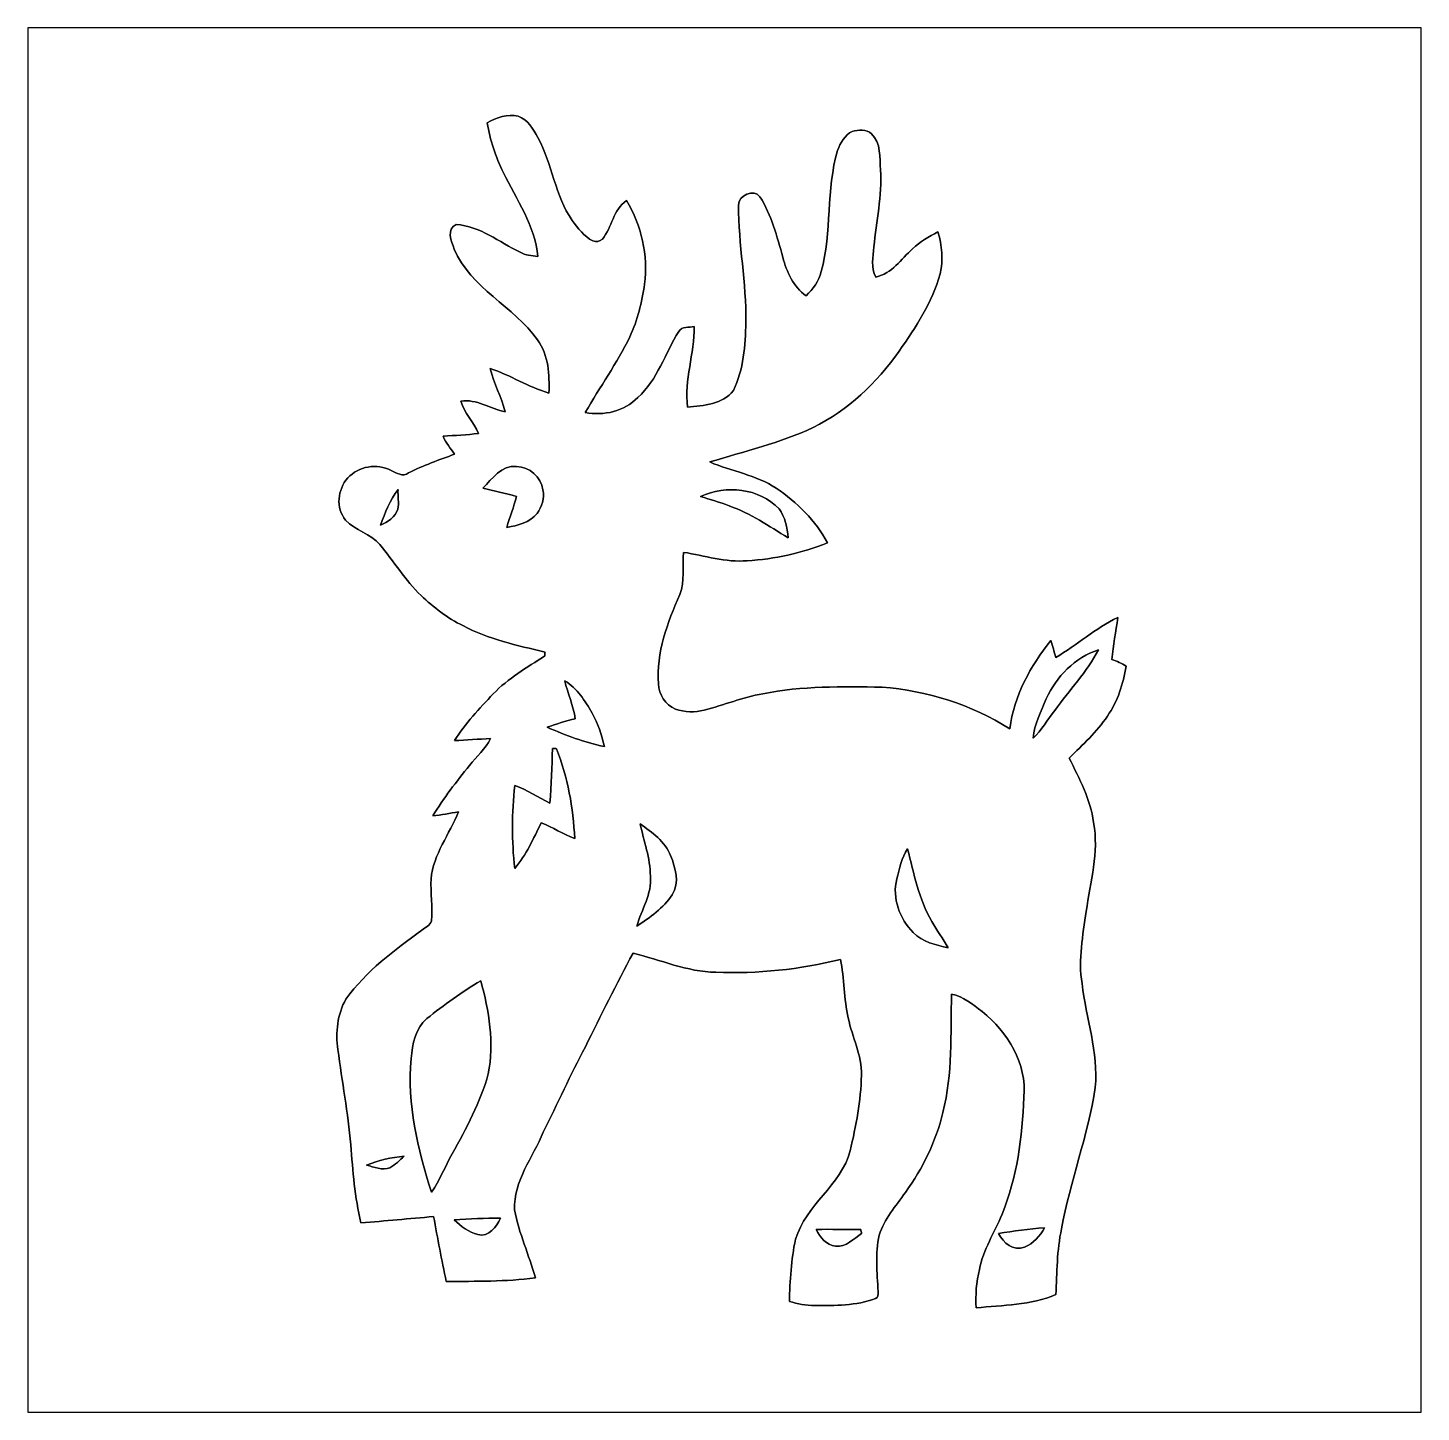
# Model space of a CAD drawing. Header units: centimetres. Extents: x -16.8 to 16.8, y -16.7 to 16.7.
import ezdxf

# ---------------------------------------------------------------- set-up
doc = ezdxf.new("R2010")
doc.units = ezdxf.units.CM
doc.header["$MEASUREMENT"] = 0
doc.layers.add('Layer 1', color=7, linetype='Continuous')

msp = doc.modelspace()

# ---------------------------------------------------------------- linework, layer by layer
at = {"layer": 'Layer 1', "color": 7}
for points, knots in [([(-16.77458, 16.66875), (-16.77458, 16.66875), (16.77458, 16.66875), (16.77458, 16.66875), (16.77458, 16.66875), (16.77458, 16.66875), (16.77458, -16.66875), (16.77458, -16.66875), (16.77458, -16.66875), (16.77458, -16.66875), (-16.77458, -16.66875), (-16.77458, -16.66875), (-16.77458, -16.66875), (-16.77458, -16.66875), (-16.77458, 16.66875), (-16.77458, 16.66875), (-16.77458, 16.66875), (-16.77458, 16.66875), (-16.77458, 16.66875), (-16.77458, 16.66875)], [0, 0, 0, 0, 0.16666667, 0.16666667, 0.16666667, 0.16666667, 0.33333333, 0.33333333, 0.33333333, 0.33333333, 0.5, 0.5, 0.5, 0.5, 0.66666667, 0.66666667, 0.66666667, 0.66666667, 1, 1, 1, 1]), ([(-5.71359, 14.38169), (-5.64727, 13.96753), (-5.50827, 13.56819), (-5.328, 13.19036), (-5.328, 13.19036), (-5.00944, 12.53702), (-4.55824, 11.90837), (-4.49651, 11.16224), (-4.49651, 11.16224), (-4.6422, 11.18164), (-4.79531, 11.18658), (-4.92407, 11.26561), (-4.92407, 11.26561), (-5.4229, 11.5122), (-5.88892, 11.89249), (-6.46254, 11.93377), (-6.46254, 11.93377), (-6.70243, 11.82546), (-6.58072, 11.5256), (-6.50769, 11.34181), (-6.50769, 11.34181), (-6.10941, 10.38825), (-5.07471, 9.96844), (-4.50039, 9.15247), (-4.50039, 9.15247), (-4.23051, 8.78381), (-4.21358, 8.31215), (-4.22804, 7.87365), (-4.22804, 7.87365), (-4.71911, 8.01723), (-5.15479, 8.30545), (-5.64198, 8.46279), (-5.64198, 8.46279), (-5.54919, 8.10719), (-5.37563, 7.77875), (-5.28038, 7.42315), (-5.28038, 7.42315), (-5.6388, 7.49088), (-5.97288, 7.7403), (-6.34683, 7.67786), (-6.34683, 7.67786), (-6.2678, 7.38999), (-6.04132, 7.17374), (-5.92173, 6.90316), (-5.92173, 6.90316), (-6.20395, 6.86012), (-6.49005, 6.85588), (-6.77404, 6.83331), (-6.77404, 6.83331), (-6.70631, 6.67491), (-6.59765, 6.5405), (-6.50028, 6.40009), (-6.50028, 6.40009), (-6.87458, 6.26357), (-7.25205, 6.13304), (-7.60695, 5.9503), (-7.60695, 5.9503), (-7.74594, 5.84376), (-7.89834, 5.95348), (-8.02922, 6.00816), (-8.02922, 6.00816), (-8.36295, 6.19372), (-8.81627, 6.10835), (-9.07309, 5.82824), (-9.07309, 5.82824), (-9.31757, 5.54955), (-9.3666, 5.10893), (-9.12248, 4.81259), (-9.12248, 4.81259), (-8.88929, 4.56247), (-8.52029, 4.4898), (-8.30016, 4.22381), (-8.30016, 4.22381), (-7.96184, 3.82094), (-7.6835, 3.3655), (-7.30673, 2.99473), (-7.30673, 2.99473), (-7.00123, 2.71498), (-6.67561, 2.45075), (-6.29849, 2.27259), (-6.29849, 2.27259), (-5.6836, 1.94275), (-4.99498, 1.79634), (-4.32188, 1.63654), (-4.32188, 1.63654), (-4.32364, 1.61361), (-4.32682, 1.56774), (-4.32858, 1.54446), (-4.32858, 1.54446), (-4.75403, 1.25871), (-5.213, 1.00612), (-5.56754, 0.62865), (-5.56754, 0.62865), (-5.90656, 0.27905), (-6.23746, -0.08467), (-6.50205, -0.4953), (-6.50205, -0.4953), (-6.21242, -0.4826), (-5.92349, -0.45967), (-5.63386, -0.44803), (-5.63386, -0.44803), (-5.75557, -0.69603), (-5.97182, -0.87771), (-6.13904, -1.09326), (-6.13904, -1.09326), (-6.45372, -1.48484), (-6.76346, -1.88278), (-7.02698, -2.3114), (-7.02698, -2.3114), (-6.81884, -2.28565), (-6.61317, -2.24437), (-6.40609, -2.21121), (-6.40609, -2.21121), (-6.61952, -2.75026), (-7.01287, -3.2325), (-7.06649, -3.8287), (-7.06649, -3.8287), (-7.07919, -4.16489), (-7.02663, -4.50109), (-7.0545, -4.83764), (-7.0545, -4.83764), (-7.08166, -4.94912), (-7.21289, -4.98616), (-7.28416, -5.06236), (-7.28416, -5.06236), (-7.95514, -5.54214), (-8.62753, -6.04873), (-9.11684, -6.72183), (-9.11684, -6.72183), (-9.32392, -7.09048), (-9.36766, -7.52546), (-9.30981, -7.93926), (-9.30981, -7.93926), (-9.20891, -8.70373), (-9.06886, -9.46326), (-8.99724, -10.23161), (-8.99724, -10.23161), (-8.95103, -10.86062), (-8.90199, -11.49421), (-8.75312, -12.1091), (-8.75312, -12.1091), (-8.16928, -12.06571), (-7.58684, -12.00785), (-7.00405, -11.95952), (-7.00405, -11.95952), (-6.91092, -12.48198), (-6.81002, -13.00268), (-6.70172, -13.52232), (-6.70172, -13.52232), (-5.98629, -13.51633), (-5.2638, -13.52832), (-4.55295, -13.43625), (-4.55295, -13.43625), (-4.70429, -12.8845), (-4.95441, -12.36098), (-5.0546, -11.79583), (-5.0546, -11.79583), (-5.08353, -11.09804), (-4.61081, -10.53959), (-4.36245, -9.92505), (-4.36245, -9.92505), (-4.02837, -9.23854), (-3.70134, -8.54816), (-3.34998, -7.87047), (-3.34998, -7.87047), (-2.97603, -7.11447), (-2.60456, -6.35706), (-2.20274, -5.61516), (-2.20274, -5.61516), (-1.54023, -5.77391), (-0.90276, -6.06566), (-0.21026, -6.07554), (-0.21026, -6.07554), (0.79763, -6.11329), (1.81398, -6.01027), (2.79259, -5.76474), (2.79259, -5.76474), (2.88502, -6.23041), (2.86985, -6.71301), (2.98097, -7.17656), (2.98097, -7.17656), (3.07164, -7.63905), (3.31117, -8.07402), (3.29565, -8.55486), (3.29565, -8.55486), (3.29001, -9.1694), (3.16195, -9.77512), (3.0286, -10.37308), (3.0286, -10.37308), (2.80564, -11.20916), (1.95263, -11.67871), (1.71062, -12.50597), (1.71062, -12.50597), (1.60126, -12.99669), (1.57833, -13.50257), (1.56139, -14.00422), (1.56139, -14.00422), (1.75966, -14.05643), (1.9618, -14.1037), (2.16888, -14.09665), (2.16888, -14.09665), (2.66136, -14.10758), (3.16759, -14.103), (3.63714, -13.93543), (3.63714, -13.93543), (3.70769, -13.9125), (3.6957, -13.82466), (3.69993, -13.76574), (3.69993, -13.76574), (3.67665, -13.31277), (3.62091, -12.85028), (3.72674, -12.40367), (3.72674, -12.40367), (3.84457, -12.01208), (4.13032, -11.70623), (4.35716, -11.37638), (4.35716, -11.37638), (4.77591, -10.79994), (5.09129, -10.14554), (5.25921, -9.45233), (5.25921, -9.45233), (5.49981, -8.52099), (5.43913, -7.55227), (5.467, -6.60083), (5.467, -6.60083), (5.75275, -6.65656), (5.97852, -6.85341), (6.20501, -7.0231), (6.20501, -7.0231), (6.82025, -7.5117), (7.28098, -8.27687), (7.21113, -9.08438), (7.21113, -9.08438), (7.17197, -10.04182), (7.04497, -11.01055), (6.68337, -11.90484), (6.68337, -11.90484), (6.49958, -12.34546), (6.23464, -12.75644), (6.13727, -13.23022), (6.13727, -13.23022), (6.06496, -13.53397), (6.04061, -13.84617), (6.05719, -14.15838), (6.05719, -14.15838), (6.69996, -14.09418), (7.3787, -14.09171), (7.97772, -13.83877), (7.97772, -13.83877), (8.00806, -13.3096), (8.00276, -12.77408), (8.11565, -12.25303), (8.11565, -12.25303), (8.32132, -11.10474), (8.75524, -10.00866), (8.92775, -8.85331), (8.92775, -8.85331), (9.00889, -8.00029), (8.7062, -7.18361), (8.60848, -6.34718), (8.60848, -6.34718), (8.51394, -5.76756), (8.63071, -5.18301), (8.70761, -4.60834), (8.70761, -4.60834), (8.81874, -3.90208), (9.01665, -3.18594), (8.88788, -2.46803), (8.88788, -2.46803), (8.81521, -1.91206), (8.54357, -1.41287), (8.30192, -0.91652), (8.30192, -0.91652), (8.62471, -0.59584), (8.96514, -0.2861), (9.22055, 0.09384), (9.22055, 0.09384), (9.46891, 0.44873), (9.59944, 0.87136), (9.66929, 1.2954), (9.66929, 1.2954), (9.56239, 1.36137), (9.44739, 1.41711), (9.32956, 1.45979), (9.32956, 1.45979), (9.36061, 1.7974), (9.42587, 2.13007), (9.46856, 2.46627), (9.46856, 2.46627), (8.92986, 2.21333), (8.49066, 1.80128), (7.97631, 1.50918), (7.97631, 1.50918), (7.93785, 1.645), (7.89975, 1.78082), (7.85777, 1.91488), (7.85777, 1.91488), (7.36212, 1.30034), (6.97512, 0.58208), (6.87035, -0.21026), (6.87035, -0.21026), (5.9436, 0.36442), (4.88103, 0.71191), (3.79342, 0.79058), (3.79342, 0.79058), (2.83527, 0.80186), (1.86478, 0.82585), (0.9211, 0.63183), (0.9211, 0.63183), (0.43886, 0.54928), (-0.01552, 0.35807), (-0.48895, 0.24024), (-0.48895, 0.24024), (-0.71473, 0.17251), (-0.96203, 0.1845), (-1.18251, 0.26353), (-1.18251, 0.26353), (-1.42981, 0.36019), (-1.57339, 0.61524), (-1.59244, 0.8703), (-1.59244, 0.8703), (-1.64783, 1.62278), (-1.36843, 2.34244), (-1.07915, 3.02154), (-1.07915, 3.02154), (-0.94121, 3.3401), (-1.02482, 3.70205), (-0.98778, 4.03719), (-0.98778, 4.03719), (-0.47801, 3.96169), (0.02434, 3.78742), (0.54575, 3.83716), (0.54575, 3.83716), (1.20756, 3.87174), (1.86196, 4.02237), (2.47791, 4.26508), (2.47791, 4.26508), (2.19428, 4.80236), (1.7459, 5.24581), (1.24389, 5.58236), (1.24389, 5.58236), (0.75671, 5.90303), (0.17286, 5.9884), (-0.35489, 6.21383), (-0.35489, 6.21383), (0.47978, 6.46994), (1.33879, 6.66891), (2.13148, 7.04321), (2.13148, 7.04321), (2.97498, 7.4549), (3.66571, 8.12236), (4.20441, 8.88294), (4.20441, 8.88294), (4.60834, 9.45938), (5.00204, 10.06052), (5.19536, 10.74455), (5.19536, 10.74455), (5.26344, 11.07722), (5.24122, 11.42929), (5.14068, 11.7535), (5.14068, 11.7535), (4.92125, 11.64237), (4.70676, 11.51749), (4.52684, 11.34816), (4.52684, 11.34816), (4.25591, 11.09733), (4.02766, 10.75055), (3.64243, 10.668), (3.64243, 10.668), (3.52107, 10.89166), (3.57187, 11.15201), (3.59586, 11.39225), (3.59586, 11.39225), (3.65831, 12.00997), (3.79201, 12.62345), (3.75708, 13.24751), (3.75708, 13.24751), (3.72957, 13.53855), (3.77613, 13.90086), (3.53801, 14.12064), (3.53801, 14.12064), (3.41665, 14.24023), (3.22263, 14.20248), (3.07516, 14.17637), (3.07516, 14.17637), (2.89983, 14.08571), (2.7873, 13.89944), (2.72344, 13.71776), (2.72344, 13.71776), (2.44087, 12.76985), (2.59397, 11.75209), (2.32657, 10.80064), (2.32657, 10.80064), (2.27789, 10.56746), (2.1276, 10.37837), (1.96427, 10.21327), (1.96427, 10.21327), (1.66264, 10.43446), (1.49154, 10.78618), (1.40758, 11.14319), (1.40758, 11.14319), (1.25977, 11.64096), (1.137, 12.1606), (0.85231, 12.60157), (0.85231, 12.60157), (0.71367, 12.80724), (0.33232, 12.6298), (0.33479, 12.4019), (0.33479, 12.4019), (0.33549, 11.45716), (0.53058, 10.52336), (0.51329, 9.57756), (0.51329, 9.57756), (0.50694, 9.02017), (0.45826, 8.44268), (0.21414, 7.93327), (0.21414, 7.93327), (-0.04339, 7.59883), (-0.50483, 7.56849), (-0.89182, 7.53392), (-0.89182, 7.53392), (-0.96591, 8.19221), (-0.7299, 8.82438), (-0.72849, 9.47702), (-0.72849, 9.47702), (-0.85196, 9.44633), (-1.02694, 9.48478), (-1.10243, 9.35955), (-1.10243, 9.35955), (-1.42558, 8.82685), (-1.61114, 8.19609), (-2.0888, 7.76781), (-2.0888, 7.76781), (-2.40736, 7.42879), (-2.90759, 7.32331), (-3.35245, 7.40657), (-3.35245, 7.40657), (-3.00108, 8.01758), (-2.58692, 8.59226), (-2.28106, 9.22902), (-2.28106, 9.22902), (-2.09127, 9.62766), (-1.99425, 10.06263), (-1.92405, 10.4962), (-1.92405, 10.4962), (-1.8415, 11.18941), (-1.98967, 11.91436), (-2.36291, 12.50774), (-2.36291, 12.50774), (-2.6797, 12.29184), (-2.70722, 11.86321), (-2.94146, 11.58346), (-2.94146, 11.58346), (-2.99861, 11.52137), (-3.09316, 11.50126), (-3.16865, 11.54148), (-3.16865, 11.54148), (-3.38596, 11.64026), (-3.52743, 11.8491), (-3.66959, 12.03113), (-3.66959, 12.03113), (-4.08446, 12.63403), (-4.14514, 13.39074), (-4.49545, 14.02468), (-4.49545, 14.02468), (-4.60587, 14.22964), (-4.73428, 14.46001), (-4.96676, 14.54221), (-4.96676, 14.54221), (-5.22958, 14.60006), (-5.48781, 14.50834), (-5.71359, 14.38169)], [0, 0, 0, 0, 0.00840336, 0.00840336, 0.00840336, 0.00840336, 0.01680672, 0.01680672, 0.01680672, 0.01680672, 0.02521008, 0.02521008, 0.02521008, 0.02521008, 0.03361345, 0.03361345, 0.03361345, 0.03361345, 0.04201681, 0.04201681, 0.04201681, 0.04201681, 0.05042017, 0.05042017, 0.05042017, 0.05042017, 0.05882353, 0.05882353, 0.05882353, 0.05882353, 0.06722689, 0.06722689, 0.06722689, 0.06722689, 0.07563025, 0.07563025, 0.07563025, 0.07563025, 0.08403361, 0.08403361, 0.08403361, 0.08403361, 0.09243697, 0.09243697, 0.09243697, 0.09243697, 0.10084034, 0.10084034, 0.10084034, 0.10084034, 0.1092437, 0.1092437, 0.1092437, 0.1092437, 0.11764706, 0.11764706, 0.11764706, 0.11764706, 0.12605042, 0.12605042, 0.12605042, 0.12605042, 0.13445378, 0.13445378, 0.13445378, 0.13445378, 0.14285714, 0.14285714, 0.14285714, 0.14285714, 0.1512605, 0.1512605, 0.1512605, 0.1512605, 0.15966387, 0.15966387, 0.15966387, 0.15966387, 0.16806723, 0.16806723, 0.16806723, 0.16806723, 0.17647059, 0.17647059, 0.17647059, 0.17647059, 0.18487395, 0.18487395, 0.18487395, 0.18487395, 0.19327731, 0.19327731, 0.19327731, 0.19327731, 0.20168067, 0.20168067, 0.20168067, 0.20168067, 0.21008403, 0.21008403, 0.21008403, 0.21008403, 0.21848739, 0.21848739, 0.21848739, 0.21848739, 0.22689076, 0.22689076, 0.22689076, 0.22689076, 0.23529412, 0.23529412, 0.23529412, 0.23529412, 0.24369748, 0.24369748, 0.24369748, 0.24369748, 0.25210084, 0.25210084, 0.25210084, 0.25210084, 0.2605042, 0.2605042, 0.2605042, 0.2605042, 0.26890756, 0.26890756, 0.26890756, 0.26890756, 0.27731092, 0.27731092, 0.27731092, 0.27731092, 0.28571429, 0.28571429, 0.28571429, 0.28571429, 0.29411765, 0.29411765, 0.29411765, 0.29411765, 0.30252101, 0.30252101, 0.30252101, 0.30252101, 0.31092437, 0.31092437, 0.31092437, 0.31092437, 0.31932773, 0.31932773, 0.31932773, 0.31932773, 0.32773109, 0.32773109, 0.32773109, 0.32773109, 0.33613445, 0.33613445, 0.33613445, 0.33613445, 0.34453782, 0.34453782, 0.34453782, 0.34453782, 0.35294118, 0.35294118, 0.35294118, 0.35294118, 0.36134454, 0.36134454, 0.36134454, 0.36134454, 0.3697479, 0.3697479, 0.3697479, 0.3697479, 0.37815126, 0.37815126, 0.37815126, 0.37815126, 0.38655462, 0.38655462, 0.38655462, 0.38655462, 0.39495798, 0.39495798, 0.39495798, 0.39495798, 0.40336134, 0.40336134, 0.40336134, 0.40336134, 0.41176471, 0.41176471, 0.41176471, 0.41176471, 0.42016807, 0.42016807, 0.42016807, 0.42016807, 0.42857143, 0.42857143, 0.42857143, 0.42857143, 0.43697479, 0.43697479, 0.43697479, 0.43697479, 0.44537815, 0.44537815, 0.44537815, 0.44537815, 0.45378151, 0.45378151, 0.45378151, 0.45378151, 0.46218487, 0.46218487, 0.46218487, 0.46218487, 0.47058824, 0.47058824, 0.47058824, 0.47058824, 0.4789916, 0.4789916, 0.4789916, 0.4789916, 0.48739496, 0.48739496, 0.48739496, 0.48739496, 0.49579832, 0.49579832, 0.49579832, 0.49579832, 0.50420168, 0.50420168, 0.50420168, 0.50420168, 0.51260504, 0.51260504, 0.51260504, 0.51260504, 0.5210084, 0.5210084, 0.5210084, 0.5210084, 0.52941176, 0.52941176, 0.52941176, 0.52941176, 0.53781513, 0.53781513, 0.53781513, 0.53781513, 0.54621849, 0.54621849, 0.54621849, 0.54621849, 0.55462185, 0.55462185, 0.55462185, 0.55462185, 0.56302521, 0.56302521, 0.56302521, 0.56302521, 0.57142857, 0.57142857, 0.57142857, 0.57142857, 0.57983193, 0.57983193, 0.57983193, 0.57983193, 0.58823529, 0.58823529, 0.58823529, 0.58823529, 0.59663866, 0.59663866, 0.59663866, 0.59663866, 0.60504202, 0.60504202, 0.60504202, 0.60504202, 0.61344538, 0.61344538, 0.61344538, 0.61344538, 0.62184874, 0.62184874, 0.62184874, 0.62184874, 0.6302521, 0.6302521, 0.6302521, 0.6302521, 0.63865546, 0.63865546, 0.63865546, 0.63865546, 0.64705882, 0.64705882, 0.64705882, 0.64705882, 0.65546218, 0.65546218, 0.65546218, 0.65546218, 0.66386555, 0.66386555, 0.66386555, 0.66386555, 0.67226891, 0.67226891, 0.67226891, 0.67226891, 0.68067227, 0.68067227, 0.68067227, 0.68067227, 0.68907563, 0.68907563, 0.68907563, 0.68907563, 0.69747899, 0.69747899, 0.69747899, 0.69747899, 0.70588235, 0.70588235, 0.70588235, 0.70588235, 0.71428571, 0.71428571, 0.71428571, 0.71428571, 0.72268908, 0.72268908, 0.72268908, 0.72268908, 0.73109244, 0.73109244, 0.73109244, 0.73109244, 0.7394958, 0.7394958, 0.7394958, 0.7394958, 0.74789916, 0.74789916, 0.74789916, 0.74789916, 0.75630252, 0.75630252, 0.75630252, 0.75630252, 0.76470588, 0.76470588, 0.76470588, 0.76470588, 0.77310924, 0.77310924, 0.77310924, 0.77310924, 0.78151261, 0.78151261, 0.78151261, 0.78151261, 0.78991597, 0.78991597, 0.78991597, 0.78991597, 0.79831933, 0.79831933, 0.79831933, 0.79831933, 0.80672269, 0.80672269, 0.80672269, 0.80672269, 0.81512605, 0.81512605, 0.81512605, 0.81512605, 0.82352941, 0.82352941, 0.82352941, 0.82352941, 0.83193277, 0.83193277, 0.83193277, 0.83193277, 0.84033613, 0.84033613, 0.84033613, 0.84033613, 0.8487395, 0.8487395, 0.8487395, 0.8487395, 0.85714286, 0.85714286, 0.85714286, 0.85714286, 0.86554622, 0.86554622, 0.86554622, 0.86554622, 0.87394958, 0.87394958, 0.87394958, 0.87394958, 0.88235294, 0.88235294, 0.88235294, 0.88235294, 0.8907563, 0.8907563, 0.8907563, 0.8907563, 0.89915966, 0.89915966, 0.89915966, 0.89915966, 0.90756303, 0.90756303, 0.90756303, 0.90756303, 0.91596639, 0.91596639, 0.91596639, 0.91596639, 0.92436975, 0.92436975, 0.92436975, 0.92436975, 0.93277311, 0.93277311, 0.93277311, 0.93277311, 0.94117647, 0.94117647, 0.94117647, 0.94117647, 0.94957983, 0.94957983, 0.94957983, 0.94957983, 0.95798319, 0.95798319, 0.95798319, 0.95798319, 0.96638655, 0.96638655, 0.96638655, 0.96638655, 0.97478992, 0.97478992, 0.97478992, 0.97478992, 0.98319328, 0.98319328, 0.98319328, 0.98319328, 1, 1, 1, 1]), ([(-5.81836, 5.58624), (-5.59188, 5.8039), (-5.36928, 6.15139), (-5.00556, 6.10376), (-5.00556, 6.10376), (-4.69265, 6.10235), (-4.4136, 5.848), (-4.3755, 5.54073), (-4.3755, 5.54073), (-4.31694, 5.33753), (-4.40549, 5.1375), (-4.51203, 4.96993), (-4.51203, 4.96993), (-4.69618, 4.76003), (-4.97311, 4.68066), (-5.23875, 4.63938), (-5.23875, 4.63938), (-5.18054, 4.89373), (-5.06413, 5.13045), (-5.01086, 5.38621), (-5.01086, 5.38621), (-5.27544, 5.47123), (-5.55237, 5.50686), (-5.81836, 5.58624)], [0, 0, 0, 0, 0.14285714, 0.14285714, 0.14285714, 0.14285714, 0.28571429, 0.28571429, 0.28571429, 0.28571429, 0.42857143, 0.42857143, 0.42857143, 0.42857143, 0.57142857, 0.57142857, 0.57142857, 0.57142857, 0.71428571, 0.71428571, 0.71428571, 0.71428571, 1, 1, 1, 1]), ([(-8.28181, 4.69089), (-8.16963, 4.98792), (-8.05956, 5.2959), (-7.86165, 5.54778), (-7.86165, 5.54778), (-7.86977, 5.39186), (-7.83273, 5.22958), (-7.86624, 5.07436), (-7.86624, 5.07436), (-7.92798, 4.88386), (-8.10824, 4.76885), (-8.28181, 4.69089)], [0, 0, 0, 0, 0.25, 0.25, 0.25, 0.25, 0.5, 0.5, 0.5, 0.5, 1, 1, 1, 1]), ([(-0.57573, 5.38233), (0.03739, 5.66808), (0.82973, 5.58518), (1.31269, 5.08847), (1.31269, 5.08847), (1.46191, 4.88774), (1.51271, 4.63303), (1.53106, 4.3882), (1.53106, 4.3882), (1.07139, 4.66619), (0.62442, 4.97805), (0.11359, 5.15655), (0.11359, 5.15655), (-0.11183, 5.24581), (-0.34537, 5.3086), (-0.57573, 5.38233)], [0, 0, 0, 0, 0.2, 0.2, 0.2, 0.2, 0.4, 0.4, 0.4, 0.4, 0.6, 0.6, 0.6, 0.6, 1, 1, 1, 1]), ([(7.74771, 0.50941), (7.99112, 1.04634), (8.43703, 1.50248), (9.00324, 1.69192), (9.00324, 1.69192), (8.73266, 1.15323), (8.29698, 0.72108), (7.9562, 0.22789), (7.9562, 0.22789), (7.76887, 0.01623), (7.64152, -0.24694), (7.42985, -0.43639), (7.42985, -0.43639), (7.46654, -0.10266), (7.61189, 0.20602), (7.74771, 0.50941)], [0, 0, 0, 0, 0.2, 0.2, 0.2, 0.2, 0.4, 0.4, 0.4, 0.4, 0.6, 0.6, 0.6, 0.6, 1, 1, 1, 1]), ([(-3.84669, 0.94403), (-3.54436, 0.76694), (-3.35915, 0.45932), (-3.18699, 0.16545), (-3.18699, 0.16545), (-3.04059, -0.08149), (-2.95945, -0.35948), (-2.89313, -0.63747), (-2.89313, -0.63747), (-3.37009, -0.54328), (-3.82588, -0.36618), (-4.27073, -0.17463), (-4.27073, -0.17463), (-4.04918, -0.09384), (-3.82235, -0.02963), (-3.59481, 0.03175), (-3.59481, 0.03175), (-3.63996, 0.34572), (-3.77684, 0.63606), (-3.84669, 0.94403)], [0, 0, 0, 0, 0.16666667, 0.16666667, 0.16666667, 0.16666667, 0.33333333, 0.33333333, 0.33333333, 0.33333333, 0.5, 0.5, 0.5, 0.5, 0.66666667, 0.66666667, 0.66666667, 0.66666667, 1, 1, 1, 1]), ([(-4.14126, -0.68686), (-4.11621, -0.68792), (-4.06647, -0.69003), (-4.04142, -0.69109), (-4.04142, -0.69109), (-3.77613, -1.38148), (-3.64102, -2.11843), (-3.60715, -2.85574), (-3.60715, -2.85574), (-3.88408, -2.74426), (-4.1402, -2.58904), (-4.41572, -2.47438), (-4.41572, -2.47438), (-4.60128, -2.85574), (-4.77379, -3.25191), (-5.05248, -3.57681), (-5.05248, -3.57681), (-5.1248, -2.91218), (-5.12128, -2.23873), (-5.05037, -1.57409), (-5.05037, -1.57409), (-4.75262, -1.68487), (-4.49227, -1.87043), (-4.2037, -2.00025), (-4.2037, -2.00025), (-4.17654, -1.56281), (-4.15361, -1.12501), (-4.14126, -0.68686)], [0, 0, 0, 0, 0.125, 0.125, 0.125, 0.125, 0.25, 0.25, 0.25, 0.25, 0.375, 0.375, 0.375, 0.375, 0.5, 0.5, 0.5, 0.5, 0.625, 0.625, 0.625, 0.625, 0.75, 0.75, 0.75, 0.75, 1, 1, 1, 1]), ([(-2.02918, -2.50261), (-1.74166, -2.70616), (-1.43475, -2.92664), (-1.29787, -3.26602), (-1.29787, -3.26602), (-1.1811, -3.5627), (-1.07174, -3.91442), (-1.25695, -4.21005), (-1.25695, -4.21005), (-1.47144, -4.53143), (-1.79564, -4.75544), (-2.11279, -4.9657), (-2.11279, -4.9657), (-1.99884, -4.56248), (-1.74202, -4.19241), (-1.78294, -3.75744), (-1.78294, -3.75744), (-1.79035, -3.32705), (-1.94134, -2.91959), (-2.02918, -2.50261)], [0, 0, 0, 0, 0.16666667, 0.16666667, 0.16666667, 0.16666667, 0.33333333, 0.33333333, 0.33333333, 0.33333333, 0.5, 0.5, 0.5, 0.5, 0.66666667, 0.66666667, 0.66666667, 0.66666667, 1, 1, 1, 1]), ([(4.14972, -3.82834), (4.20687, -3.57787), (4.27108, -3.32246), (4.40796, -3.10197), (4.40796, -3.10197), (4.56494, -3.69499), (4.67642, -4.31518), (4.99145, -4.85069), (4.99145, -4.85069), (5.10822, -5.07083), (5.2638, -5.26697), (5.38268, -5.48534), (5.38268, -5.48534), (5.08282, -5.42572), (4.77202, -5.33894), (4.54554, -5.12127), (4.54554, -5.12127), (4.21852, -4.78719), (4.02943, -4.2926), (4.14972, -3.82834)], [0, 0, 0, 0, 0.16666667, 0.16666667, 0.16666667, 0.16666667, 0.33333333, 0.33333333, 0.33333333, 0.33333333, 0.5, 0.5, 0.5, 0.5, 0.66666667, 0.66666667, 0.66666667, 0.66666667, 1, 1, 1, 1]), ([(-7.16668, -7.19243), (-6.75569, -6.86047), (-6.32566, -6.54932), (-5.87093, -6.27944), (-5.87093, -6.27944), (-5.66702, -7.00476), (-5.54461, -7.77699), (-5.68784, -8.52523), (-5.68784, -8.52523), (-5.87869, -9.20574), (-6.2103, -9.83544), (-6.55814, -10.44716), (-6.55814, -10.44716), (-6.72853, -10.75337), (-6.85412, -11.08639), (-7.05732, -11.37356), (-7.05732, -11.37356), (-7.38082, -10.33463), (-7.6514, -9.24877), (-7.54768, -8.15164), (-7.54768, -8.15164), (-7.51064, -7.80979), (-7.4482, -7.42491), (-7.16668, -7.19243)], [0, 0, 0, 0, 0.14285714, 0.14285714, 0.14285714, 0.14285714, 0.28571429, 0.28571429, 0.28571429, 0.28571429, 0.42857143, 0.42857143, 0.42857143, 0.42857143, 0.57142857, 0.57142857, 0.57142857, 0.57142857, 0.71428571, 0.71428571, 0.71428571, 0.71428571, 1, 1, 1, 1]), ([(-8.61942, -10.71951), (-8.3312, -10.59956), (-8.02181, -10.53641), (-7.71243, -10.50607), (-7.71243, -10.50607), (-7.82038, -10.6045), (-7.92833, -10.70716), (-8.05462, -10.78195), (-8.05462, -10.78195), (-8.24512, -10.85109), (-8.43703, -10.77242), (-8.61942, -10.71951)], [0, 0, 0, 0, 0.25, 0.25, 0.25, 0.25, 0.5, 0.5, 0.5, 0.5, 1, 1, 1, 1]), ([(-6.51016, -12.03643), (-6.13763, -12.02055), (-5.76509, -11.99056), (-5.39256, -12.00079), (-5.39256, -12.00079), (-5.50016, -12.20576), (-5.66738, -12.45694), (-5.94219, -12.39414), (-5.94219, -12.39414), (-6.1595, -12.33417), (-6.35035, -12.19235), (-6.51016, -12.03643)], [0, 0, 0, 0, 0.25, 0.25, 0.25, 0.25, 0.5, 0.5, 0.5, 0.5, 1, 1, 1, 1]), ([(2.20592, -12.26961), (2.56328, -12.25903), (2.92171, -12.27526), (3.27978, -12.27102), (3.27978, -12.27102), (3.28542, -12.29395), (3.29636, -12.34017), (3.302, -12.3631), (3.302, -12.3631), (3.11185, -12.48516), (2.92629, -12.70247), (2.67582, -12.67178), (2.67582, -12.67178), (2.45216, -12.65026), (2.30293, -12.45447), (2.20592, -12.26961)], [0, 0, 0, 0, 0.2, 0.2, 0.2, 0.2, 0.4, 0.4, 0.4, 0.4, 0.6, 0.6, 0.6, 0.6, 1, 1, 1, 1]), ([(6.5973, -12.36486), (6.96524, -12.31547), (7.33213, -12.25091), (7.70396, -12.23222), (7.70396, -12.23222), (7.59742, -12.4273), (7.43479, -12.61039), (7.22524, -12.6933), (7.22524, -12.6933), (6.95466, -12.81148), (6.71442, -12.58535), (6.5973, -12.36486)], [0, 0, 0, 0, 0.25, 0.25, 0.25, 0.25, 0.5, 0.5, 0.5, 0.5, 1, 1, 1, 1])]:
    msp.add_open_spline(points, degree=3, knots=knots, dxfattribs=at)
at = {"layer": 'Layer 1', "color": 251}
for points, knots in [([(-5.71359, 14.38169), (-5.48781, 14.50834), (-5.22958, 14.60006), (-4.96676, 14.54221), (-4.96676, 14.54221), (-4.73428, 14.46001), (-4.60587, 14.22964), (-4.49545, 14.02468), (-4.49545, 14.02468), (-4.14514, 13.39074), (-4.08446, 12.63403), (-3.66959, 12.03113), (-3.66959, 12.03113), (-3.52743, 11.8491), (-3.38596, 11.64026), (-3.16865, 11.54148), (-3.16865, 11.54148), (-3.09316, 11.50126), (-2.99861, 11.52137), (-2.94146, 11.58346), (-2.94146, 11.58346), (-2.70722, 11.86321), (-2.6797, 12.29184), (-2.36291, 12.50774), (-2.36291, 12.50774), (-1.98967, 11.91436), (-1.8415, 11.18941), (-1.92405, 10.4962), (-1.92405, 10.4962), (-1.99425, 10.06263), (-2.09127, 9.62766), (-2.28106, 9.22902), (-2.28106, 9.22902), (-2.58692, 8.59226), (-3.00108, 8.01758), (-3.35245, 7.40657), (-3.35245, 7.40657), (-2.90759, 7.32331), (-2.40736, 7.42879), (-2.0888, 7.76781), (-2.0888, 7.76781), (-1.61114, 8.19609), (-1.42558, 8.82685), (-1.10243, 9.35955), (-1.10243, 9.35955), (-1.02694, 9.48478), (-0.85196, 9.44633), (-0.72849, 9.47702), (-0.72849, 9.47702), (-0.7299, 8.82438), (-0.96591, 8.19221), (-0.89182, 7.53392), (-0.89182, 7.53392), (-0.50483, 7.56849), (-0.04339, 7.59883), (0.21414, 7.93327), (0.21414, 7.93327), (0.45826, 8.44268), (0.50694, 9.02017), (0.51329, 9.57756), (0.51329, 9.57756), (0.53058, 10.52336), (0.33549, 11.45716), (0.33479, 12.4019), (0.33479, 12.4019), (0.33232, 12.6298), (0.71367, 12.80724), (0.85231, 12.60157), (0.85231, 12.60157), (1.137, 12.1606), (1.25977, 11.64096), (1.40758, 11.14319), (1.40758, 11.14319), (1.49154, 10.78618), (1.66264, 10.43446), (1.96427, 10.21327), (1.96427, 10.21327), (2.1276, 10.37837), (2.27789, 10.56746), (2.32657, 10.80064), (2.32657, 10.80064), (2.59397, 11.75209), (2.44087, 12.76985), (2.72344, 13.71776), (2.72344, 13.71776), (2.7873, 13.89944), (2.89983, 14.08571), (3.07516, 14.17637), (3.07516, 14.17637), (3.22263, 14.20248), (3.41665, 14.24023), (3.53801, 14.12064), (3.53801, 14.12064), (3.77613, 13.90086), (3.72957, 13.53855), (3.75708, 13.24751), (3.75708, 13.24751), (3.79201, 12.62345), (3.65831, 12.00997), (3.59586, 11.39225), (3.59586, 11.39225), (3.57187, 11.15201), (3.52107, 10.89166), (3.64243, 10.668), (3.64243, 10.668), (4.02766, 10.75055), (4.25591, 11.09733), (4.52684, 11.34816), (4.52684, 11.34816), (4.70676, 11.51749), (4.92125, 11.64237), (5.14068, 11.7535), (5.14068, 11.7535), (5.24122, 11.42929), (5.26344, 11.07722), (5.19536, 10.74455), (5.19536, 10.74455), (5.00204, 10.06052), (4.60834, 9.45938), (4.20441, 8.88294), (4.20441, 8.88294), (3.66571, 8.12236), (2.97498, 7.4549), (2.13148, 7.04321), (2.13148, 7.04321), (1.33879, 6.66891), (0.47978, 6.46994), (-0.35489, 6.21383), (-0.35489, 6.21383), (0.17286, 5.9884), (0.75671, 5.90303), (1.24389, 5.58236), (1.24389, 5.58236), (1.7459, 5.24581), (2.19428, 4.80236), (2.47791, 4.26508), (2.47791, 4.26508), (1.86196, 4.02237), (1.20756, 3.87174), (0.54575, 3.83716), (0.54575, 3.83716), (0.02434, 3.78742), (-0.47801, 3.96169), (-0.98778, 4.03719), (-0.98778, 4.03719), (-1.02482, 3.70205), (-0.94121, 3.3401), (-1.07915, 3.02154), (-1.07915, 3.02154), (-1.36843, 2.34244), (-1.64783, 1.62278), (-1.59244, 0.8703), (-1.59244, 0.8703), (-1.57339, 0.61524), (-1.42981, 0.36019), (-1.18251, 0.26353), (-1.18251, 0.26353), (-0.96203, 0.1845), (-0.71473, 0.17251), (-0.48895, 0.24024), (-0.48895, 0.24024), (-0.01552, 0.35807), (0.43886, 0.54928), (0.9211, 0.63183), (0.9211, 0.63183), (1.86478, 0.82585), (2.83527, 0.80186), (3.79342, 0.79058), (3.79342, 0.79058), (4.88103, 0.71191), (5.9436, 0.36442), (6.87035, -0.21026), (6.87035, -0.21026), (6.97512, 0.58208), (7.36212, 1.30034), (7.85777, 1.91488), (7.85777, 1.91488), (7.89975, 1.78082), (7.93785, 1.645), (7.97631, 1.50918), (7.97631, 1.50918), (8.49066, 1.80128), (8.92986, 2.21333), (9.46856, 2.46627), (9.46856, 2.46627), (9.42587, 2.13007), (9.36061, 1.7974), (9.32956, 1.45979), (9.32956, 1.45979), (9.44739, 1.41711), (9.56239, 1.36137), (9.66929, 1.2954), (9.66929, 1.2954), (9.59944, 0.87136), (9.46891, 0.44873), (9.22055, 0.09384), (9.22055, 0.09384), (8.96514, -0.2861), (8.62471, -0.59584), (8.30192, -0.91652), (8.30192, -0.91652), (8.54357, -1.41287), (8.81521, -1.91206), (8.88788, -2.46803), (8.88788, -2.46803), (9.01665, -3.18594), (8.81874, -3.90208), (8.70761, -4.60834), (8.70761, -4.60834), (8.63071, -5.18301), (8.51394, -5.76756), (8.60848, -6.34718), (8.60848, -6.34718), (8.7062, -7.18361), (9.00889, -8.00029), (8.92775, -8.85331), (8.92775, -8.85331), (8.75524, -10.00866), (8.32132, -11.10474), (8.11565, -12.25303), (8.11565, -12.25303), (8.00276, -12.77408), (8.00806, -13.3096), (7.97772, -13.83877), (7.97772, -13.83877), (7.3787, -14.09171), (6.69996, -14.09418), (6.05719, -14.15838), (6.05719, -14.15838), (6.04061, -13.84617), (6.06496, -13.53397), (6.13727, -13.23022), (6.13727, -13.23022), (6.23464, -12.75644), (6.49958, -12.34546), (6.68337, -11.90484), (6.68337, -11.90484), (7.04497, -11.01055), (7.17197, -10.04182), (7.21113, -9.08438), (7.21113, -9.08438), (7.28098, -8.27687), (6.82025, -7.5117), (6.20501, -7.0231), (6.20501, -7.0231), (5.97852, -6.85341), (5.75275, -6.65656), (5.467, -6.60083), (5.467, -6.60083), (5.43913, -7.55227), (5.49981, -8.52099), (5.25921, -9.45233), (5.25921, -9.45233), (5.09129, -10.14554), (4.77591, -10.79994), (4.35716, -11.37638), (4.35716, -11.37638), (4.13032, -11.70623), (3.84457, -12.01208), (3.72674, -12.40367), (3.72674, -12.40367), (3.62091, -12.85028), (3.67665, -13.31277), (3.69993, -13.76574), (3.69993, -13.76574), (3.6957, -13.82466), (3.70769, -13.9125), (3.63714, -13.93543), (3.63714, -13.93543), (3.16759, -14.103), (2.66136, -14.10758), (2.16888, -14.09665), (2.16888, -14.09665), (1.9618, -14.1037), (1.75966, -14.05643), (1.56139, -14.00422), (1.56139, -14.00422), (1.57833, -13.50257), (1.60126, -12.99669), (1.71062, -12.50597), (1.71062, -12.50597), (1.95263, -11.67871), (2.80564, -11.20916), (3.0286, -10.37308), (3.0286, -10.37308), (3.16195, -9.77512), (3.29001, -9.1694), (3.29565, -8.55486), (3.29565, -8.55486), (3.31117, -8.07402), (3.07164, -7.63905), (2.98097, -7.17656), (2.98097, -7.17656), (2.86985, -6.71301), (2.88502, -6.23041), (2.79259, -5.76474), (2.79259, -5.76474), (1.81398, -6.01027), (0.79763, -6.11329), (-0.21026, -6.07554), (-0.21026, -6.07554), (-0.90276, -6.06566), (-1.54023, -5.77391), (-2.20274, -5.61516), (-2.20274, -5.61516), (-2.60456, -6.35706), (-2.97603, -7.11447), (-3.34998, -7.87047), (-3.34998, -7.87047), (-3.70134, -8.54816), (-4.02837, -9.23854), (-4.36245, -9.92505), (-4.36245, -9.92505), (-4.61081, -10.53959), (-5.08353, -11.09804), (-5.0546, -11.79583), (-5.0546, -11.79583), (-4.95441, -12.36098), (-4.70429, -12.8845), (-4.55295, -13.43625), (-4.55295, -13.43625), (-5.2638, -13.52832), (-5.98629, -13.51633), (-6.70172, -13.52232), (-6.70172, -13.52232), (-6.81002, -13.00268), (-6.91092, -12.48198), (-7.00405, -11.95952), (-7.00405, -11.95952), (-7.58684, -12.00785), (-8.16928, -12.06571), (-8.75312, -12.1091), (-8.75312, -12.1091), (-8.90199, -11.49421), (-8.95103, -10.86062), (-8.99724, -10.23161), (-8.99724, -10.23161), (-9.06886, -9.46326), (-9.20891, -8.70373), (-9.30981, -7.93926), (-9.30981, -7.93926), (-9.36766, -7.52546), (-9.32392, -7.09048), (-9.11684, -6.72183), (-9.11684, -6.72183), (-8.62753, -6.04873), (-7.95514, -5.54214), (-7.28416, -5.06236), (-7.28416, -5.06236), (-7.21289, -4.98616), (-7.08166, -4.94912), (-7.0545, -4.83764), (-7.0545, -4.83764), (-7.02663, -4.50109), (-7.07919, -4.16489), (-7.06649, -3.8287), (-7.06649, -3.8287), (-7.01287, -3.2325), (-6.61952, -2.75026), (-6.40609, -2.21121), (-6.40609, -2.21121), (-6.61317, -2.24437), (-6.81884, -2.28565), (-7.02698, -2.3114), (-7.02698, -2.3114), (-6.76346, -1.88278), (-6.45372, -1.48484), (-6.13904, -1.09326), (-6.13904, -1.09326), (-5.97182, -0.87771), (-5.75557, -0.69603), (-5.63386, -0.44803), (-5.63386, -0.44803), (-5.92349, -0.45967), (-6.21242, -0.4826), (-6.50205, -0.4953), (-6.50205, -0.4953), (-6.23746, -0.08467), (-5.90656, 0.27905), (-5.56754, 0.62865), (-5.56754, 0.62865), (-5.213, 1.00612), (-4.75403, 1.25871), (-4.32858, 1.54446), (-4.32858, 1.54446), (-4.32682, 1.56774), (-4.32364, 1.61361), (-4.32188, 1.63654), (-4.32188, 1.63654), (-4.99498, 1.79634), (-5.6836, 1.94275), (-6.29849, 2.27259), (-6.29849, 2.27259), (-6.67561, 2.45075), (-7.00123, 2.71498), (-7.30673, 2.99473), (-7.30673, 2.99473), (-7.6835, 3.3655), (-7.96184, 3.82094), (-8.30016, 4.22381), (-8.30016, 4.22381), (-8.52029, 4.4898), (-8.88929, 4.56247), (-9.12248, 4.81259), (-9.12248, 4.81259), (-9.3666, 5.10893), (-9.31757, 5.54955), (-9.07309, 5.82824), (-9.07309, 5.82824), (-8.81627, 6.10835), (-8.36295, 6.19372), (-8.02922, 6.00816), (-8.02922, 6.00816), (-7.89834, 5.95348), (-7.74594, 5.84376), (-7.60695, 5.9503), (-7.60695, 5.9503), (-7.25205, 6.13304), (-6.87458, 6.26357), (-6.50028, 6.40009), (-6.50028, 6.40009), (-6.59765, 6.5405), (-6.70631, 6.67491), (-6.77404, 6.83331), (-6.77404, 6.83331), (-6.49005, 6.85588), (-6.20395, 6.86012), (-5.92173, 6.90316), (-5.92173, 6.90316), (-6.04132, 7.17374), (-6.2678, 7.38999), (-6.34683, 7.67786), (-6.34683, 7.67786), (-5.97288, 7.7403), (-5.6388, 7.49088), (-5.28038, 7.42315), (-5.28038, 7.42315), (-5.37563, 7.77875), (-5.54919, 8.10719), (-5.64198, 8.46279), (-5.64198, 8.46279), (-5.15479, 8.30545), (-4.71911, 8.01723), (-4.22804, 7.87365), (-4.22804, 7.87365), (-4.21358, 8.31215), (-4.23051, 8.78381), (-4.50039, 9.15247), (-4.50039, 9.15247), (-5.07471, 9.96844), (-6.10941, 10.38825), (-6.50769, 11.34181), (-6.50769, 11.34181), (-6.58072, 11.5256), (-6.70243, 11.82546), (-6.46254, 11.93377), (-6.46254, 11.93377), (-5.88892, 11.89249), (-5.4229, 11.5122), (-4.92407, 11.26561), (-4.92407, 11.26561), (-4.79531, 11.18658), (-4.6422, 11.18164), (-4.49651, 11.16224), (-4.49651, 11.16224), (-4.55824, 11.90837), (-5.00944, 12.53702), (-5.328, 13.19036), (-5.328, 13.19036), (-5.50827, 13.56819), (-5.64727, 13.96753), (-5.71359, 14.38169), (-5.71359, 14.38169), (-5.71359, 14.38169), (-5.71359, 14.38169), (-5.71359, 14.38169)], [0, 0, 0, 0, 0.00833333, 0.00833333, 0.00833333, 0.00833333, 0.01666667, 0.01666667, 0.01666667, 0.01666667, 0.025, 0.025, 0.025, 0.025, 0.03333333, 0.03333333, 0.03333333, 0.03333333, 0.04166667, 0.04166667, 0.04166667, 0.04166667, 0.05, 0.05, 0.05, 0.05, 0.05833333, 0.05833333, 0.05833333, 0.05833333, 0.06666667, 0.06666667, 0.06666667, 0.06666667, 0.075, 0.075, 0.075, 0.075, 0.08333333, 0.08333333, 0.08333333, 0.08333333, 0.09166667, 0.09166667, 0.09166667, 0.09166667, 0.1, 0.1, 0.1, 0.1, 0.10833333, 0.10833333, 0.10833333, 0.10833333, 0.11666667, 0.11666667, 0.11666667, 0.11666667, 0.125, 0.125, 0.125, 0.125, 0.13333333, 0.13333333, 0.13333333, 0.13333333, 0.14166667, 0.14166667, 0.14166667, 0.14166667, 0.15, 0.15, 0.15, 0.15, 0.15833333, 0.15833333, 0.15833333, 0.15833333, 0.16666667, 0.16666667, 0.16666667, 0.16666667, 0.175, 0.175, 0.175, 0.175, 0.18333333, 0.18333333, 0.18333333, 0.18333333, 0.19166667, 0.19166667, 0.19166667, 0.19166667, 0.2, 0.2, 0.2, 0.2, 0.20833333, 0.20833333, 0.20833333, 0.20833333, 0.21666667, 0.21666667, 0.21666667, 0.21666667, 0.225, 0.225, 0.225, 0.225, 0.23333333, 0.23333333, 0.23333333, 0.23333333, 0.24166667, 0.24166667, 0.24166667, 0.24166667, 0.25, 0.25, 0.25, 0.25, 0.25833333, 0.25833333, 0.25833333, 0.25833333, 0.26666667, 0.26666667, 0.26666667, 0.26666667, 0.275, 0.275, 0.275, 0.275, 0.28333333, 0.28333333, 0.28333333, 0.28333333, 0.29166667, 0.29166667, 0.29166667, 0.29166667, 0.3, 0.3, 0.3, 0.3, 0.30833333, 0.30833333, 0.30833333, 0.30833333, 0.31666667, 0.31666667, 0.31666667, 0.31666667, 0.325, 0.325, 0.325, 0.325, 0.33333333, 0.33333333, 0.33333333, 0.33333333, 0.34166667, 0.34166667, 0.34166667, 0.34166667, 0.35, 0.35, 0.35, 0.35, 0.35833333, 0.35833333, 0.35833333, 0.35833333, 0.36666667, 0.36666667, 0.36666667, 0.36666667, 0.375, 0.375, 0.375, 0.375, 0.38333333, 0.38333333, 0.38333333, 0.38333333, 0.39166667, 0.39166667, 0.39166667, 0.39166667, 0.4, 0.4, 0.4, 0.4, 0.40833333, 0.40833333, 0.40833333, 0.40833333, 0.41666667, 0.41666667, 0.41666667, 0.41666667, 0.425, 0.425, 0.425, 0.425, 0.43333333, 0.43333333, 0.43333333, 0.43333333, 0.44166667, 0.44166667, 0.44166667, 0.44166667, 0.45, 0.45, 0.45, 0.45, 0.45833333, 0.45833333, 0.45833333, 0.45833333, 0.46666667, 0.46666667, 0.46666667, 0.46666667, 0.475, 0.475, 0.475, 0.475, 0.48333333, 0.48333333, 0.48333333, 0.48333333, 0.49166667, 0.49166667, 0.49166667, 0.49166667, 0.5, 0.5, 0.5, 0.5, 0.50833333, 0.50833333, 0.50833333, 0.50833333, 0.51666667, 0.51666667, 0.51666667, 0.51666667, 0.525, 0.525, 0.525, 0.525, 0.53333333, 0.53333333, 0.53333333, 0.53333333, 0.54166667, 0.54166667, 0.54166667, 0.54166667, 0.55, 0.55, 0.55, 0.55, 0.55833333, 0.55833333, 0.55833333, 0.55833333, 0.56666667, 0.56666667, 0.56666667, 0.56666667, 0.575, 0.575, 0.575, 0.575, 0.58333333, 0.58333333, 0.58333333, 0.58333333, 0.59166667, 0.59166667, 0.59166667, 0.59166667, 0.6, 0.6, 0.6, 0.6, 0.60833333, 0.60833333, 0.60833333, 0.60833333, 0.61666667, 0.61666667, 0.61666667, 0.61666667, 0.625, 0.625, 0.625, 0.625, 0.63333333, 0.63333333, 0.63333333, 0.63333333, 0.64166667, 0.64166667, 0.64166667, 0.64166667, 0.65, 0.65, 0.65, 0.65, 0.65833333, 0.65833333, 0.65833333, 0.65833333, 0.66666667, 0.66666667, 0.66666667, 0.66666667, 0.675, 0.675, 0.675, 0.675, 0.68333333, 0.68333333, 0.68333333, 0.68333333, 0.69166667, 0.69166667, 0.69166667, 0.69166667, 0.7, 0.7, 0.7, 0.7, 0.70833333, 0.70833333, 0.70833333, 0.70833333, 0.71666667, 0.71666667, 0.71666667, 0.71666667, 0.725, 0.725, 0.725, 0.725, 0.73333333, 0.73333333, 0.73333333, 0.73333333, 0.74166667, 0.74166667, 0.74166667, 0.74166667, 0.75, 0.75, 0.75, 0.75, 0.75833333, 0.75833333, 0.75833333, 0.75833333, 0.76666667, 0.76666667, 0.76666667, 0.76666667, 0.775, 0.775, 0.775, 0.775, 0.78333333, 0.78333333, 0.78333333, 0.78333333, 0.79166667, 0.79166667, 0.79166667, 0.79166667, 0.8, 0.8, 0.8, 0.8, 0.80833333, 0.80833333, 0.80833333, 0.80833333, 0.81666667, 0.81666667, 0.81666667, 0.81666667, 0.825, 0.825, 0.825, 0.825, 0.83333333, 0.83333333, 0.83333333, 0.83333333, 0.84166667, 0.84166667, 0.84166667, 0.84166667, 0.85, 0.85, 0.85, 0.85, 0.85833333, 0.85833333, 0.85833333, 0.85833333, 0.86666667, 0.86666667, 0.86666667, 0.86666667, 0.875, 0.875, 0.875, 0.875, 0.88333333, 0.88333333, 0.88333333, 0.88333333, 0.89166667, 0.89166667, 0.89166667, 0.89166667, 0.9, 0.9, 0.9, 0.9, 0.90833333, 0.90833333, 0.90833333, 0.90833333, 0.91666667, 0.91666667, 0.91666667, 0.91666667, 0.925, 0.925, 0.925, 0.925, 0.93333333, 0.93333333, 0.93333333, 0.93333333, 0.94166667, 0.94166667, 0.94166667, 0.94166667, 0.95, 0.95, 0.95, 0.95, 0.95833333, 0.95833333, 0.95833333, 0.95833333, 0.96666667, 0.96666667, 0.96666667, 0.96666667, 0.975, 0.975, 0.975, 0.975, 0.98333333, 0.98333333, 0.98333333, 0.98333333, 1, 1, 1, 1]), ([(-5.81836, 5.58624), (-5.55237, 5.50686), (-5.27544, 5.47123), (-5.01086, 5.38621), (-5.01086, 5.38621), (-5.06413, 5.13045), (-5.18054, 4.89373), (-5.23875, 4.63938), (-5.23875, 4.63938), (-4.97311, 4.68066), (-4.69618, 4.76003), (-4.51203, 4.96993), (-4.51203, 4.96993), (-4.40549, 5.1375), (-4.31694, 5.33753), (-4.3755, 5.54073), (-4.3755, 5.54073), (-4.4136, 5.848), (-4.69265, 6.10235), (-5.00556, 6.10376), (-5.00556, 6.10376), (-5.36928, 6.15139), (-5.59188, 5.8039), (-5.81836, 5.58624), (-5.81836, 5.58624), (-5.81836, 5.58624), (-5.81836, 5.58624), (-5.81836, 5.58624)], [0, 0, 0, 0, 0.125, 0.125, 0.125, 0.125, 0.25, 0.25, 0.25, 0.25, 0.375, 0.375, 0.375, 0.375, 0.5, 0.5, 0.5, 0.5, 0.625, 0.625, 0.625, 0.625, 0.75, 0.75, 0.75, 0.75, 1, 1, 1, 1]), ([(-8.28181, 4.69089), (-8.10824, 4.76885), (-7.92798, 4.88386), (-7.86624, 5.07436), (-7.86624, 5.07436), (-7.83273, 5.22958), (-7.86977, 5.39186), (-7.86165, 5.54778), (-7.86165, 5.54778), (-8.05956, 5.2959), (-8.16963, 4.98792), (-8.28181, 4.69089), (-8.28181, 4.69089), (-8.28181, 4.69089), (-8.28181, 4.69089), (-8.28181, 4.69089)], [0, 0, 0, 0, 0.2, 0.2, 0.2, 0.2, 0.4, 0.4, 0.4, 0.4, 0.6, 0.6, 0.6, 0.6, 1, 1, 1, 1]), ([(-0.57573, 5.38233), (-0.34537, 5.3086), (-0.11183, 5.24581), (0.11359, 5.15655), (0.11359, 5.15655), (0.62442, 4.97805), (1.07139, 4.66619), (1.53106, 4.3882), (1.53106, 4.3882), (1.51271, 4.63303), (1.46191, 4.88774), (1.31269, 5.08847), (1.31269, 5.08847), (0.82973, 5.58518), (0.03739, 5.66808), (-0.57573, 5.38233), (-0.57573, 5.38233), (-0.57573, 5.38233), (-0.57573, 5.38233), (-0.57573, 5.38233)], [0, 0, 0, 0, 0.16666667, 0.16666667, 0.16666667, 0.16666667, 0.33333333, 0.33333333, 0.33333333, 0.33333333, 0.5, 0.5, 0.5, 0.5, 0.66666667, 0.66666667, 0.66666667, 0.66666667, 1, 1, 1, 1]), ([(7.74771, 0.50941), (7.61189, 0.20602), (7.46654, -0.10266), (7.42985, -0.43639), (7.42985, -0.43639), (7.64152, -0.24694), (7.76887, 0.01623), (7.9562, 0.22789), (7.9562, 0.22789), (8.29698, 0.72108), (8.73266, 1.15323), (9.00324, 1.69192), (9.00324, 1.69192), (8.43703, 1.50248), (7.99112, 1.04634), (7.74771, 0.50941), (7.74771, 0.50941), (7.74771, 0.50941), (7.74771, 0.50941), (7.74771, 0.50941)], [0, 0, 0, 0, 0.16666667, 0.16666667, 0.16666667, 0.16666667, 0.33333333, 0.33333333, 0.33333333, 0.33333333, 0.5, 0.5, 0.5, 0.5, 0.66666667, 0.66666667, 0.66666667, 0.66666667, 1, 1, 1, 1]), ([(-3.84669, 0.94403), (-3.77684, 0.63606), (-3.63996, 0.34572), (-3.59481, 0.03175), (-3.59481, 0.03175), (-3.82235, -0.02963), (-4.04918, -0.09384), (-4.27073, -0.17463), (-4.27073, -0.17463), (-3.82588, -0.36618), (-3.37009, -0.54328), (-2.89313, -0.63747), (-2.89313, -0.63747), (-2.95945, -0.35948), (-3.04059, -0.08149), (-3.18699, 0.16545), (-3.18699, 0.16545), (-3.35915, 0.45932), (-3.54436, 0.76694), (-3.84669, 0.94403), (-3.84669, 0.94403), (-3.84669, 0.94403), (-3.84669, 0.94403), (-3.84669, 0.94403)], [0, 0, 0, 0, 0.14285714, 0.14285714, 0.14285714, 0.14285714, 0.28571429, 0.28571429, 0.28571429, 0.28571429, 0.42857143, 0.42857143, 0.42857143, 0.42857143, 0.57142857, 0.57142857, 0.57142857, 0.57142857, 0.71428571, 0.71428571, 0.71428571, 0.71428571, 1, 1, 1, 1]), ([(-4.14126, -0.68686), (-4.15361, -1.12501), (-4.17654, -1.56281), (-4.2037, -2.00025), (-4.2037, -2.00025), (-4.49227, -1.87043), (-4.75262, -1.68487), (-5.05037, -1.57409), (-5.05037, -1.57409), (-5.12128, -2.23873), (-5.1248, -2.91218), (-5.05248, -3.57681), (-5.05248, -3.57681), (-4.77379, -3.25191), (-4.60128, -2.85574), (-4.41572, -2.47438), (-4.41572, -2.47438), (-4.1402, -2.58904), (-3.88408, -2.74426), (-3.60715, -2.85574), (-3.60715, -2.85574), (-3.64102, -2.11843), (-3.77613, -1.38148), (-4.04142, -0.69109), (-4.04142, -0.69109), (-4.06647, -0.69003), (-4.11621, -0.68792), (-4.14126, -0.68686), (-4.14126, -0.68686), (-4.14126, -0.68686), (-4.14126, -0.68686), (-4.14126, -0.68686)], [0, 0, 0, 0, 0.11111111, 0.11111111, 0.11111111, 0.11111111, 0.22222222, 0.22222222, 0.22222222, 0.22222222, 0.33333333, 0.33333333, 0.33333333, 0.33333333, 0.44444444, 0.44444444, 0.44444444, 0.44444444, 0.55555556, 0.55555556, 0.55555556, 0.55555556, 0.66666667, 0.66666667, 0.66666667, 0.66666667, 0.77777778, 0.77777778, 0.77777778, 0.77777778, 1, 1, 1, 1]), ([(-2.02918, -2.50261), (-1.94134, -2.91959), (-1.79035, -3.32705), (-1.78294, -3.75744), (-1.78294, -3.75744), (-1.74202, -4.19241), (-1.99884, -4.56248), (-2.11279, -4.9657), (-2.11279, -4.9657), (-1.79564, -4.75544), (-1.47144, -4.53143), (-1.25695, -4.21005), (-1.25695, -4.21005), (-1.07174, -3.91442), (-1.1811, -3.5627), (-1.29787, -3.26602), (-1.29787, -3.26602), (-1.43475, -2.92664), (-1.74166, -2.70616), (-2.02918, -2.50261), (-2.02918, -2.50261), (-2.02918, -2.50261), (-2.02918, -2.50261), (-2.02918, -2.50261)], [0, 0, 0, 0, 0.14285714, 0.14285714, 0.14285714, 0.14285714, 0.28571429, 0.28571429, 0.28571429, 0.28571429, 0.42857143, 0.42857143, 0.42857143, 0.42857143, 0.57142857, 0.57142857, 0.57142857, 0.57142857, 0.71428571, 0.71428571, 0.71428571, 0.71428571, 1, 1, 1, 1]), ([(4.14972, -3.82834), (4.02943, -4.2926), (4.21852, -4.78719), (4.54554, -5.12127), (4.54554, -5.12127), (4.77202, -5.33894), (5.08282, -5.42572), (5.38268, -5.48534), (5.38268, -5.48534), (5.2638, -5.26697), (5.10822, -5.07083), (4.99145, -4.85069), (4.99145, -4.85069), (4.67642, -4.31518), (4.56494, -3.69499), (4.40796, -3.10197), (4.40796, -3.10197), (4.27108, -3.32246), (4.20687, -3.57787), (4.14972, -3.82834), (4.14972, -3.82834), (4.14972, -3.82834), (4.14972, -3.82834), (4.14972, -3.82834)], [0, 0, 0, 0, 0.14285714, 0.14285714, 0.14285714, 0.14285714, 0.28571429, 0.28571429, 0.28571429, 0.28571429, 0.42857143, 0.42857143, 0.42857143, 0.42857143, 0.57142857, 0.57142857, 0.57142857, 0.57142857, 0.71428571, 0.71428571, 0.71428571, 0.71428571, 1, 1, 1, 1]), ([(-7.16668, -7.19243), (-7.4482, -7.42491), (-7.51064, -7.80979), (-7.54768, -8.15164), (-7.54768, -8.15164), (-7.6514, -9.24877), (-7.38082, -10.33463), (-7.05732, -11.37356), (-7.05732, -11.37356), (-6.85412, -11.08639), (-6.72853, -10.75337), (-6.55814, -10.44716), (-6.55814, -10.44716), (-6.2103, -9.83544), (-5.87869, -9.20574), (-5.68784, -8.52523), (-5.68784, -8.52523), (-5.54461, -7.77699), (-5.66702, -7.00476), (-5.87093, -6.27944), (-5.87093, -6.27944), (-6.32566, -6.54932), (-6.75569, -6.86047), (-7.16668, -7.19243), (-7.16668, -7.19243), (-7.16668, -7.19243), (-7.16668, -7.19243), (-7.16668, -7.19243)], [0, 0, 0, 0, 0.125, 0.125, 0.125, 0.125, 0.25, 0.25, 0.25, 0.25, 0.375, 0.375, 0.375, 0.375, 0.5, 0.5, 0.5, 0.5, 0.625, 0.625, 0.625, 0.625, 0.75, 0.75, 0.75, 0.75, 1, 1, 1, 1]), ([(-8.61942, -10.71951), (-8.43703, -10.77242), (-8.24512, -10.85109), (-8.05462, -10.78195), (-8.05462, -10.78195), (-7.92833, -10.70716), (-7.82038, -10.6045), (-7.71243, -10.50607), (-7.71243, -10.50607), (-8.02181, -10.53641), (-8.3312, -10.59956), (-8.61942, -10.71951), (-8.61942, -10.71951), (-8.61942, -10.71951), (-8.61942, -10.71951), (-8.61942, -10.71951)], [0, 0, 0, 0, 0.2, 0.2, 0.2, 0.2, 0.4, 0.4, 0.4, 0.4, 0.6, 0.6, 0.6, 0.6, 1, 1, 1, 1]), ([(-6.51016, -12.03643), (-6.35035, -12.19235), (-6.1595, -12.33417), (-5.94219, -12.39414), (-5.94219, -12.39414), (-5.66738, -12.45694), (-5.50016, -12.20576), (-5.39256, -12.00079), (-5.39256, -12.00079), (-5.76509, -11.99056), (-6.13763, -12.02055), (-6.51016, -12.03643), (-6.51016, -12.03643), (-6.51016, -12.03643), (-6.51016, -12.03643), (-6.51016, -12.03643)], [0, 0, 0, 0, 0.2, 0.2, 0.2, 0.2, 0.4, 0.4, 0.4, 0.4, 0.6, 0.6, 0.6, 0.6, 1, 1, 1, 1]), ([(2.20592, -12.26961), (2.30293, -12.45447), (2.45216, -12.65026), (2.67582, -12.67178), (2.67582, -12.67178), (2.92629, -12.70247), (3.11185, -12.48516), (3.302, -12.3631), (3.302, -12.3631), (3.29636, -12.34017), (3.28542, -12.29395), (3.27978, -12.27102), (3.27978, -12.27102), (2.92171, -12.27526), (2.56328, -12.25903), (2.20592, -12.26961)], [0, 0, 0, 0, 0.2, 0.2, 0.2, 0.2, 0.4, 0.4, 0.4, 0.4, 0.6, 0.6, 0.6, 0.6, 1, 1, 1, 1]), ([(6.5973, -12.36486), (6.71442, -12.58535), (6.95466, -12.81148), (7.22524, -12.6933), (7.22524, -12.6933), (7.43479, -12.61039), (7.59742, -12.4273), (7.70396, -12.23222), (7.70396, -12.23222), (7.33213, -12.25091), (6.96524, -12.31547), (6.5973, -12.36486), (6.5973, -12.36486), (6.5973, -12.36486), (6.5973, -12.36486), (6.5973, -12.36486)], [0, 0, 0, 0, 0.2, 0.2, 0.2, 0.2, 0.4, 0.4, 0.4, 0.4, 0.6, 0.6, 0.6, 0.6, 1, 1, 1, 1])]:
    msp.add_open_spline(points, degree=3, knots=knots, dxfattribs=at)

doc.saveas('drawing.dxf')
